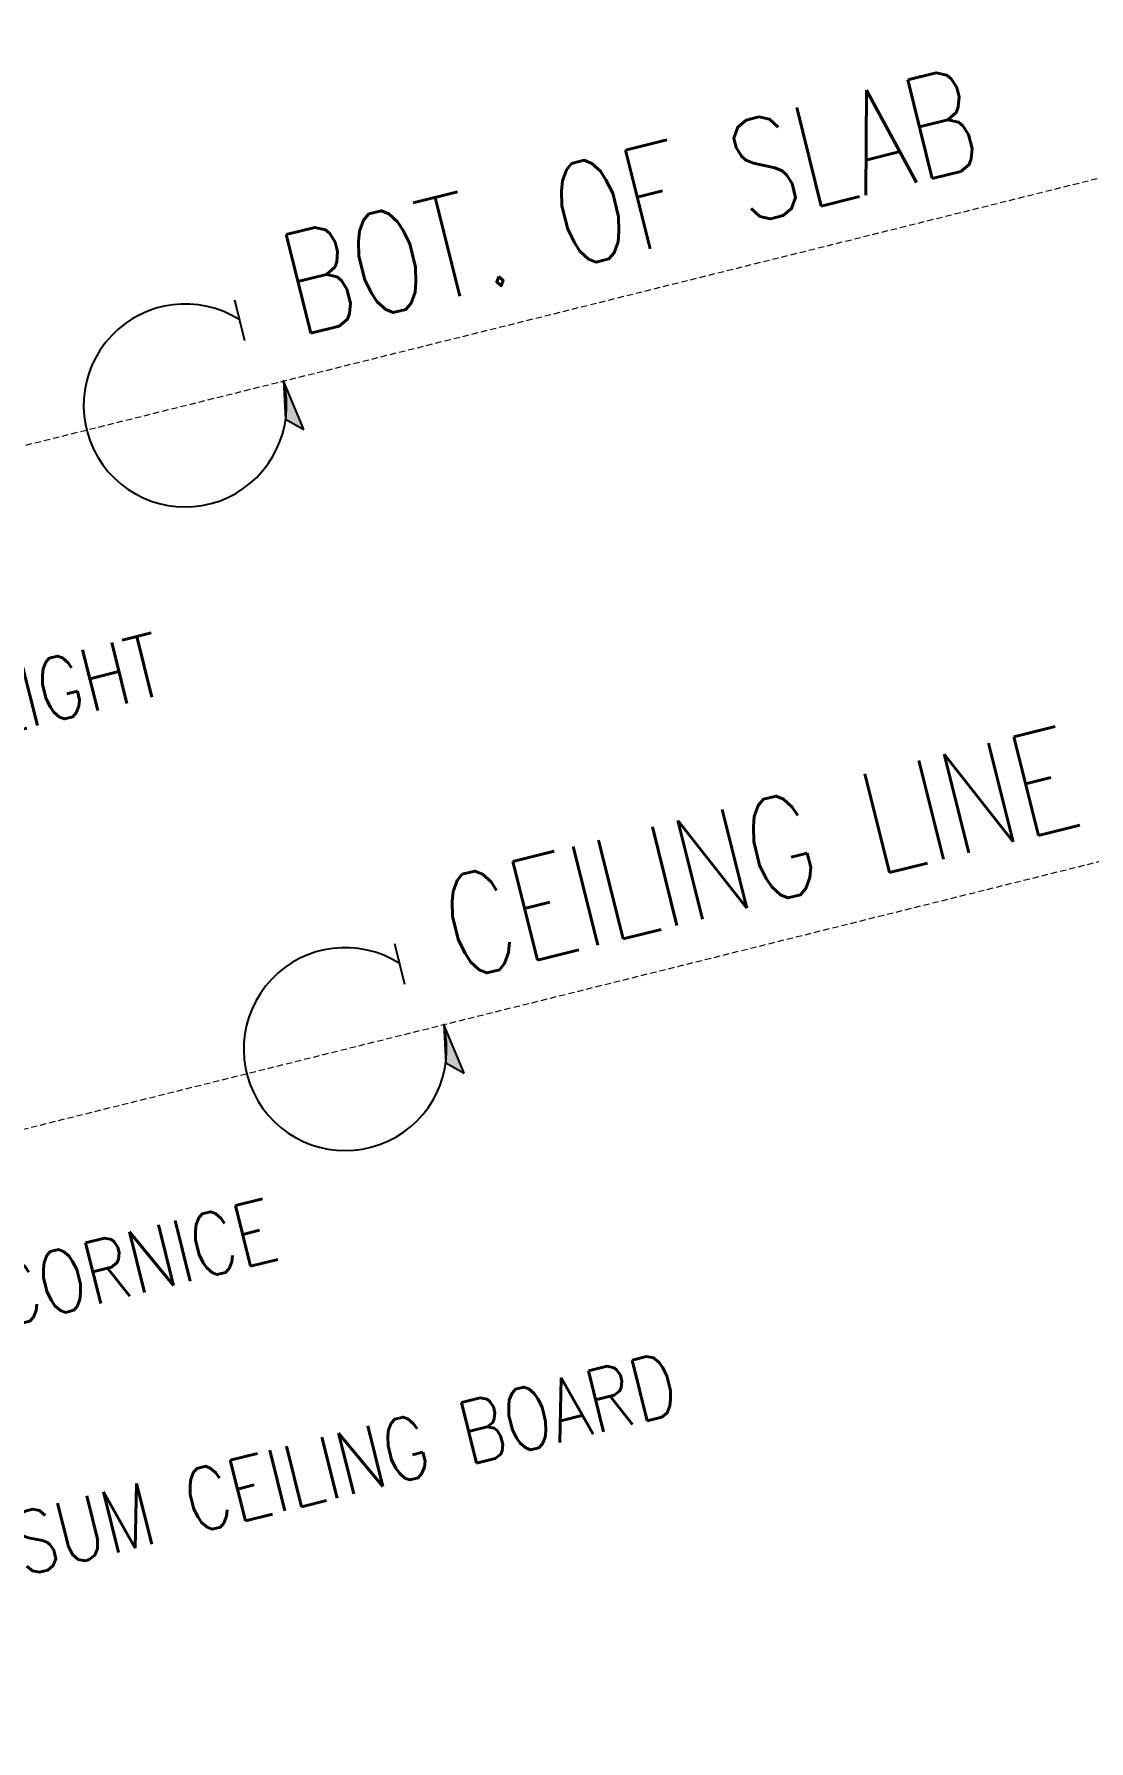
# Model space of a CAD drawing. Header units: inches. Extents: x 122939 to 389145, y 29603 to 529479.
# Drawn here: x 355342 to 356185, y 512284 to 513648 of the extents above; entities that cross this region are included whole.
import ezdxf

# ---------------------------------------------------------------- set-up
doc = ezdxf.new("R2010")
doc.units = ezdxf.units.IN
doc.header["$MEASUREMENT"] = 0
doc.linetypes.add('DASHED', pattern=[0.75, 0.5, -0.25])
doc.linetypes.add('HIDDEN', pattern=[0.375, 0.25, -0.125])
for name, color, linetype in [('A-Hidden', 8, 'HIDDEN'), ('Layer1', 1, 'Continuous'), ('Layer7', 8, 'Continuous')]:
    doc.layers.add(name, color=color, linetype=linetype)
doc.layers.add('ID-NOTES', color=3, linetype='Continuous', lineweight=0)
doc.styles.add('grid_250', font='romans.shx', dxfattribs={"width": 0.75, "height": 0.75})
doc.styles.add('ID-ROMANS', font='romans.shx', dxfattribs={"width": 0.8})

msp = doc.modelspace()

# ---------------------------------------------------------------- hatches: boundary and pattern name
at = {"layer": 'Layer1'}
for points in [[(355557.999, 513331.796), (355541.667, 513370.489), (355543.32, 513339.93)], [(355685.961, 512817.476), (355669.629, 512856.168), (355671.282, 512825.609)]]:
    msp.add_hatch(color=256, dxfattribs=at).paths.add_polyline_path(points)

# ---------------------------------------------------------------- linework, layer by layer
at = {"layer": 'A-Hidden', "linetype": 'DASHED', "lineweight": 0, "ltscale": 10}
for p, q in [((348741.644, 511678.654, 0), (356655.626, 513647.64, 0)), ((348869.606, 511164.334, 0), (356783.588, 513133.319, -0.001))]:
    msp.add_line(p, q, dxfattribs=at)
at = {"layer": 'Layer1'}
for points, elevation in [([(355557.999, 513331.796), (355541.667, 513370.489), (355543.32, 513339.93)], 349.001), ([(355685.961, 512817.476), (355669.629, 512856.168), (355671.282, 512825.609)], 536.924)]:
    msp.add_lwpolyline(points, close=True, dxfattribs=dict(at, elevation=elevation))
at = {"layer": 'Layer7'}
for p, q in [((355510.754, 513402.54, 0), (355502.64, 513435.152, 0)), ((355638.716, 512888.219, 187.923), (355630.602, 512920.831, 187.923))]:
    msp.add_line(p, q, dxfattribs=at)
for centre in [(355462.972, 513350.909, 0), (355590.934, 512836.589, 187.923)]:
    msp.add_arc(centre, 81.094, 57.461395, 13.971423, dxfattribs=at)

# ---------------------------------------------------------------- texts
at = {"layer": 'ID-NOTES', "style": 'grid_250', "width": 0.75}
for s, p in [('BOT. OF SLAB ', (355553.273, 513406.167, 0)), ('CEILING LINE', (355681.235, 512891.846, 187.923))]:
    msp.add_text(s, height=81.25, rotation=13.971423, dxfattribs=at).set_placement(p)
at = {"layer": 'ID-NOTES', "char_height": 50, "width": 1075.05767, "attachment_point": 1, "rotation": 13.971423, "style": 'ID-ROMANS'}
for s, insert in [('INDIRECT LIGHT', (355045.006, 513072.014, 0)), ('GRG CORNICE', (355173.886, 512629.666, 0)), ('GYPSUM CEILING BOARD', (355221.302, 512439.086, 0))]:
    msp.add_mtext(s, dxfattribs=dict(at, insert=insert))

doc.saveas('drawing.dxf')
